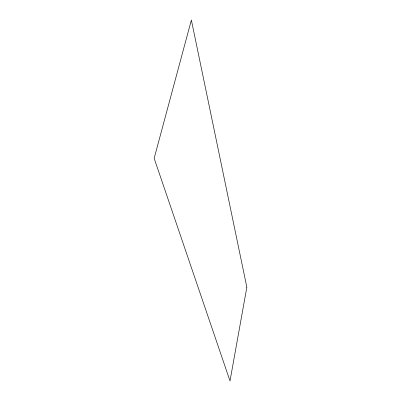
<?xml version="1.0" encoding="UTF-8"?>
<svg xmlns="http://www.w3.org/2000/svg" width="401" height="401" viewBox="0 0 401 401"><rect width="100%" height="100%" fill="white"/><g stroke="black" fill="none" stroke-linecap="round" stroke-linejoin="round"><path stroke-width="0.6" d="M246.841 287.241L230.009 380.95L154.159 158.33L191.367 20.05L246.841 287.241"/></g></svg>
